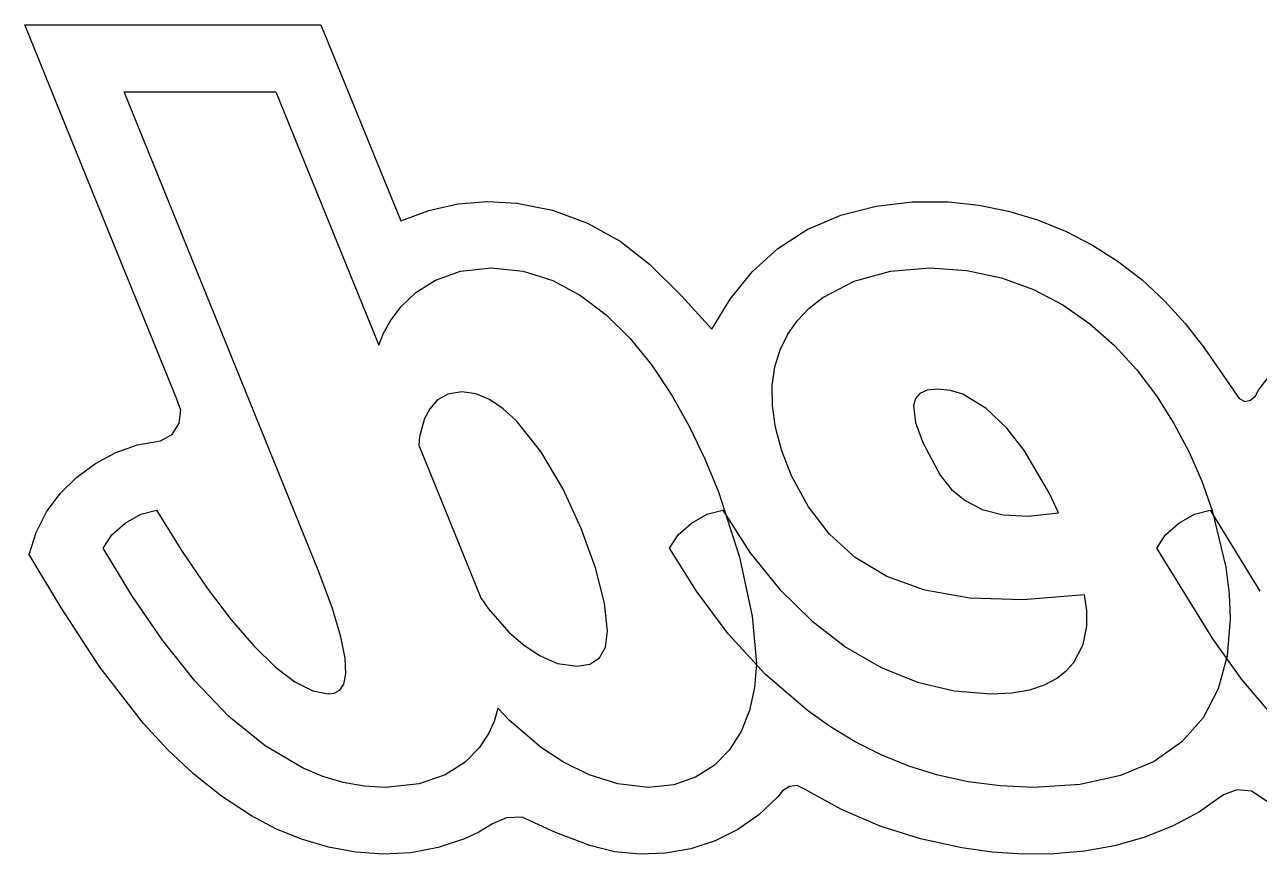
# Model space of a CAD drawing. Extents: x -88 to 86, y -128 to 45.
# Drawn here: x -87.9 to -0.2, y -121.8 to -62.9 of the extents above; entities that cross this region are included whole.
import ezdxf

# ---------------------------------------------------------------- set-up
doc = ezdxf.new("R2010")
doc.units = 0

msp = doc.modelspace()

# ---------------------------------------------------------------- linework, layer by layer
at = {"layer": 'Background'}
for p, q in [((-82.795982, -75.50419), (-87.910222, -62.87321)), ((-87.910222, -62.87321), (-66.873112, -62.87321)), ((-66.873112, -62.87321), (-61.179752, -76.82633)), ((-77.138462, -89.36315), (-82.795982, -75.50419)), ((-61.179752, -76.82633), (-59.202977, -76.077253)), ((-59.202977, -76.077253), (-57.142377, -75.613734)), ((-57.142377, -75.613734), (-55.040894, -75.437665)), ((-55.040894, -75.437665), (-52.941472, -75.55094)), ((-52.941472, -75.55094), (-50.408391, -76.05235)), ((-50.408391, -76.05235), (-47.936831, -76.970531)), ((-29.925469, -76.408117), (-27.420665, -75.763142)), ((-27.420665, -75.763142), (-24.853051, -75.460622)), ((-24.853051, -75.460622), (-22.270772, -75.46857)), ((-22.270772, -75.46857), (-20.132235, -75.695016)), ((-20.132235, -75.695016), (-18.025494, -76.122849)), ((-18.025494, -76.122849), (-15.966437, -76.744546)), ((-47.936831, -76.970531), (-45.615704, -78.264711)), ((-32.319322, -77.42753), (-29.925469, -76.408117)), ((-15.966437, -76.744546), (-13.970951, -77.552584)), ((-34.410083, -78.772308), (-32.319322, -77.42753)), ((-13.970951, -77.552584), (-12.054923, -78.539438)), ((-45.615704, -78.264711), (-43.533922, -79.89412)), ((-36.232568, -80.4513), (-34.410083, -78.772308)), ((-12.054923, -78.539438), (-10.234241, -79.697584)), ((-10.234241, -79.697584), (-8.524791, -81.0195)), ((-43.533922, -79.89412), (-41.249367, -82.137561)), ((-37.791565, -82.388029), (-36.232568, -80.4513)), ((-8.524791, -81.0195), (-6.942462, -82.49766)), ((-41.249367, -82.137561), (-39.091862, -84.50602)), ((-39.091862, -84.50602), (-37.791565, -82.388029)), ((-6.942462, -82.49766), (-5.467726, -84.115332)), ((-5.467726, -84.115332), (-4.122159, -85.840671)), ((-4.122159, -85.840671), (-1.642642, -89.44157)), ((-0.249172, -88.85984), (1.605851, -86.386969)), ((-76.821917, -90.263048), (-77.138462, -89.36315)), ((-1.642642, -89.44157), (-1.231241, -89.658617)), ((-0.822689, -89.562864), (-0.475747, -89.261031)), ((-0.475747, -89.261031), (-0.249172, -88.85984)), ((-76.940997, -91.20329), (-76.821917, -90.263048)), ((-1.231241, -89.658617), (-0.822689, -89.562864)), ((-77.442569, -91.998437), (-76.940997, -91.20329)), ((-78.273502, -92.46305), (-77.442569, -91.998437)), ((-81.436996, -93.287854), (-79.887125, -92.749004)), ((-79.887125, -92.749004), (-78.273502, -92.46305)), ((-82.890943, -94.056485), (-81.436996, -93.287854)), ((-84.216792, -95.03178), (-82.890943, -94.056485)), ((-85.382372, -96.190622), (-84.216792, -95.03178)), ((-86.35551, -97.509896), (-85.382372, -96.190622)), ((-87.104035, -98.966484), (-86.35551, -97.509896)), ((-87.595772, -100.53727), (-87.104035, -98.966484)), ((-85.333812, -104.28298), (-87.595772, -100.53727)), ((-82.57569, -108.531445), (-85.333812, -104.28298)), ((-79.465765, -112.548869), (-82.57569, -108.531445)), ((-77.74801, -114.40916), (-79.465765, -112.548869)), ((-75.905266, -116.137554), (-77.74801, -114.40916)), ((-73.925185, -117.709338), (-75.905266, -116.137554)), ((-34.065241, -117.327997), (-34.421942, -117.78922)), ((-33.572807, -117.015445), (-34.065241, -117.327997)), ((-33.0274, -116.948668), (-33.572807, -117.015445)), ((-32.511782, -117.22477), (-33.0274, -116.948668)), ((-29.886459, -118.663827), (-32.511782, -117.22477)), ((-1.794251, -117.266806), (-2.745049, -117.618876)), ((-0.763632, -117.35021), (-1.794251, -117.266806)), ((0.924648, -118.478561), (-0.763632, -117.35021)), ((-71.795422, -119.0998), (-73.925185, -117.709338)), ((-34.421942, -117.78922), (-35.746565, -119.041862)), ((-2.745049, -117.618876), (-4.455402, -118.81422)), ((-70.063034, -120.026178), (-71.795422, -119.0998)), ((-53.678074, -119.245688), (-54.685888, -119.682446)), ((-52.570382, -119.21501), (-53.678074, -119.245688)), ((-50.205423, -120.298879), (-52.570382, -119.21501)), ((-35.746565, -119.041862), (-37.240085, -120.07339)), ((-27.128275, -119.838448), (-29.886459, -118.663827)), ((-4.455402, -118.81422), (-6.378144, -119.852771)), ((-68.235328, -120.779074), (-70.063034, -120.026178)), ((-54.685888, -119.682446), (-55.657637, -120.267474)), ((-37.240085, -120.07339), (-38.867203, -120.87668)), ((-24.269669, -120.748554), (-27.128275, -119.838448)), ((-6.378144, -119.852771), (-8.394111, -120.656562)), ((-66.33712, -121.342231), (-68.235328, -120.779074)), ((-56.657132, -120.74296), (-58.535601, -121.372344)), ((-55.657637, -120.267474), (-56.657132, -120.74296)), ((-47.771202, -121.22032), (-50.205423, -120.298879)), ((-38.867203, -120.87668), (-40.592617, -121.444611)), ((-21.343082, -121.39407), (-24.269669, -120.748554)), ((-8.394111, -120.656562), (-10.483579, -121.240678)), ((-64.393227, -121.699394), (-66.33712, -121.342231)), ((-62.428465, -121.834304), (-64.393227, -121.699394)), ((-60.467651, -121.730707), (-62.428465, -121.834304)), ((-58.535601, -121.372344), (-60.467651, -121.730707)), ((-46.005619, -121.665039), (-47.771202, -121.22032)), ((-44.197126, -121.845912), (-46.005619, -121.665039)), ((-42.381025, -121.770063), (-44.197126, -121.845912)), ((-40.592617, -121.444611), (-42.381025, -121.770063)), ((-19.181973, -121.682069), (-21.343082, -121.39407)), ((-16.995745, -121.825814), (-19.181973, -121.682069)), ((-14.80412, -121.81022), (-16.995745, -121.825814)), ((-12.626823, -121.620203), (-14.80412, -121.81022)), ((-10.483579, -121.240678), (-12.626823, -121.620203))]:
    msp.add_line(p, q, dxfattribs=at)
at = {"layer": 'Text'}
for p, q in [((-67.024318, -101.77633), (-80.842952, -67.63618)), ((-80.842952, -67.63618), (-70.072546, -67.63618)), ((-70.072546, -67.63618), (-62.756798, -85.65459)), ((-58.727422, -81.025094), (-56.954713, -80.403541)), ((-56.954713, -80.403541), (-54.763667, -80.16778)), ((-54.763667, -80.16778), (-52.509364, -80.400879)), ((-52.509364, -80.400879), (-50.395466, -81.067299)), ((-28.977582, -81.103418), (-26.401538, -80.402219)), ((-26.401538, -80.402219), (-23.604021, -80.16778)), ((-23.604021, -80.16778), (-20.97552, -80.348752)), ((-20.97552, -80.348752), (-18.525229, -80.869375)), ((-60.12069, -81.903841), (-58.727422, -81.025094)), ((-50.395466, -81.067299), (-48.422668, -82.117724)), ((-31.218638, -82.268202), (-28.977582, -81.103418)), ((-18.525229, -80.869375), (-16.251957, -81.696211)), ((-61.173413, -82.911185), (-60.12069, -81.903841)), ((-48.422668, -82.117724), (-46.591663, -83.502839)), ((-32.178073, -83.023447), (-31.218638, -82.268202)), ((-16.251957, -81.696211), (-14.154514, -82.795819)), ((-61.924489, -83.918529), (-61.173413, -82.911185)), ((-33.011192, -83.893396), (-32.178073, -83.023447)), ((-14.154514, -82.795819), (-12.231709, -84.134761)), ((-62.412814, -84.797276), (-61.924489, -83.918529)), ((-46.591663, -83.502839), (-44.903148, -85.173328)), ((-33.703808, -84.877655), (-33.011192, -83.893396)), ((-12.231709, -84.134761), (-10.482352, -85.679597)), ((-62.756798, -85.65459), (-62.412814, -84.797276)), ((-34.241729, -85.975824), (-33.703808, -84.877655)), ((-44.903148, -85.173328), (-43.357816, -87.079877)), ((-10.482352, -85.679597), (-8.905251, -87.396889)), ((-34.610768, -87.187509), (-34.241729, -85.975824)), ((-43.357816, -87.079877), (-41.956362, -89.173169)), ((-34.796734, -88.512311), (-34.610768, -87.187509)), ((-8.905251, -87.396889), (-7.499216, -89.253196)), ((-34.785439, -89.949835), (-34.796734, -88.512311)), ((-57.850262, -89.136776), (-58.597237, -89.566491)), ((-56.863557, -88.97378), (-57.850262, -89.136776)), ((-55.865292, -89.117096), (-56.863557, -88.97378)), ((-54.881812, -89.526536), (-55.865292, -89.117096)), ((-41.956362, -89.173169), (-40.699481, -91.40389)), ((-24.627903, -89.456412), (-24.764042, -89.939049)), ((-24.316333, -89.088084), (-24.627903, -89.456412)), ((-23.803135, -88.853116), (-24.316333, -89.088084)), ((-23.062114, -88.77056), (-23.803135, -88.853116)), ((-22.139443, -88.869455), (-23.062114, -88.77056)), ((-23.062114, -88.77056), (-23.062114, -88.77056)), ((-21.253287, -89.148942), (-22.139443, -88.869455)), ((-19.603222, -90.146496), (-21.253287, -89.148942)), ((-7.499216, -89.253196), (-6.263056, -91.21508)), ((-59.137821, -90.17402), (-59.505355, -90.870455)), ((-58.597237, -89.566491), (-59.137821, -90.17402)), ((-53.919963, -90.171341), (-54.881812, -89.526536)), ((-52.986592, -91.02075), (-53.919963, -90.171341)), ((-34.562693, -91.499682), (-34.785439, -89.949835)), ((-24.764042, -89.939049), (-24.614806, -91.171041)), ((-18.13732, -91.55683), (-19.603222, -90.146496)), ((-59.505355, -90.870455), (-59.854631, -92.174419)), ((-51.23267, -93.210341), (-52.986592, -91.02075)), ((-24.614806, -91.171041), (-24.07819, -92.63165)), ((-6.263056, -91.21508), (-5.195581, -93.249102)), ((-40.699481, -91.40389), (-39.587866, -93.722723)), ((-34.114306, -93.161456), (-34.562693, -91.499682)), ((-16.880985, -93.173555), (-18.13732, -91.55683)), ((-59.854631, -92.174419), (-59.911785, -92.76713)), ((-59.911785, -92.76713), (-55.508789, -103.60527)), ((-24.07819, -92.63165), (-22.880067, -94.899826)), ((-49.674819, -95.849227), (-51.23267, -93.210341)), ((-39.587866, -93.722723), (-38.622213, -96.080354)), ((-33.42609, -94.93476), (-34.114306, -93.161456)), ((-15.098618, -96.200614), (-16.880985, -93.173555)), ((-5.195581, -93.249102), (-4.2956, -95.321821)), ((-32.229687, -97.135066), (-33.42609, -94.93476)), ((-22.880067, -94.899826), (-22.082553, -95.881107)), ((-4.2956, -95.321821), (-3.561921, -97.3998)), ((-48.367812, -98.69133), (-49.674819, -95.849227)), ((-38.622213, -96.080354), (-37.131572, -100.714746)), ((-22.082553, -95.881107), (-21.0977, -96.70442)), ((-14.459337, -97.57655), (-15.098618, -96.200614)), ((-30.738781, -99.08691), (-32.229687, -97.135066)), ((-21.0977, -96.70442), (-19.88423, -97.327693)), ((-19.88423, -97.327693), (-18.400865, -97.708854)), ((-80.766746, -98.29627), (-79.656471, -97.672867)), ((-79.656471, -97.672867), (-78.539846, -97.37334)), ((-78.539846, -97.37334), (-76.726785, -100.327236)), ((-78.539846, -97.37334), (-78.539846, -97.37334)), ((-40.530155, -98.29627), (-39.41988, -97.672867)), ((-39.41988, -97.672867), (-38.303255, -97.37334)), ((-38.303255, -97.37334), (-36.387925, -100.385582)), ((-38.303255, -97.37334), (-38.303255, -97.37334)), ((-18.400865, -97.708854), (-16.606327, -97.80583)), ((-16.606327, -97.80583), (-14.459337, -97.57655)), ((-5.915873, -98.29627), (-4.805598, -97.672867)), ((-4.805598, -97.672867), (-3.688973, -97.37334)), ((-3.688973, -97.37334), (-0.164459, -103.131103)), ((-3.561921, -97.3998), (-2.588711, -101.437778)), ((-81.711909, -99.135591), (-80.766746, -98.29627)), ((-47.366421, -101.490567), (-48.367812, -98.69133)), ((-41.475317, -99.135591), (-40.530155, -98.29627)), ((-28.900186, -100.751396), (-30.738781, -99.08691)), ((-6.861035, -99.135591), (-5.915873, -98.29627)), ((-82.333197, -100.08287), (-81.711909, -99.135591)), ((-42.096606, -100.08287), (-41.475317, -99.135591)), ((-7.482324, -100.08287), (-6.861035, -99.135591)), ((-80.290858, -103.458414), (-82.333197, -100.08287)), ((-76.726785, -100.327236), (-74.958178, -102.931062)), ((-40.195697, -103.147239), (-42.096606, -100.08287)), ((-37.131572, -100.714746), (-36.233111, -104.912543)), ((-36.387925, -100.385582), (-34.271761, -103.016796)), ((-26.660717, -102.089626), (-28.900186, -100.751396)), ((-3.503751, -106.540246), (-7.482324, -100.08287)), ((-46.72542, -104.000857), (-47.366421, -101.490567)), ((-2.588711, -101.437778), (-2.346798, -103.330898)), ((-66.053357, -104.366002), (-67.024318, -101.77633)), ((-23.967189, -103.062705), (-26.660717, -102.089626)), ((-78.12389, -106.62598), (-80.290858, -103.458414)), ((-74.958178, -102.931062), (-73.253075, -105.171325)), ((-37.939161, -106.168743), (-40.195697, -103.147239)), ((-34.271761, -103.016796), (-31.988898, -105.26063)), ((-20.766417, -103.631734), (-23.967189, -103.062705)), ((-12.6304, -103.40206), (-17.005216, -103.757818)), ((-12.457879, -104.502808), (-12.6304, -103.40206)), ((-2.346798, -103.330898), (-2.266424, -105.09552)), ((-65.441991, -106.388893), (-66.053357, -104.366002)), ((-55.508789, -103.60527), (-54.973232, -104.367328)), ((-54.973232, -104.367328), (-53.510506, -106.043855)), ((-46.499581, -105.97612), (-46.72542, -104.000857)), ((-17.005216, -103.757818), (-20.766417, -103.631734)), ((-73.253075, -105.171325), (-71.630529, -107.034527)), ((-36.233111, -104.912543), (-35.93239, -108.27922)), ((-12.462509, -105.631076), (-12.457879, -104.502808)), ((-2.266424, -105.09552), (-2.479827, -107.730568)), ((-53.510506, -106.043855), (-52.498928, -106.939273)), ((-46.647759, -107.110735), (-46.499581, -105.97612)), ((-31.988898, -105.26063), (-29.573468, -107.110735)), ((-12.72354, -106.924455), (-12.462509, -105.631076)), ((-75.828325, -109.510948), (-78.12389, -106.62598)), ((-65.137036, -107.913273), (-65.441991, -106.388893)), ((-52.498928, -106.939273), (-51.336527, -107.720382)), ((-35.314298, -109.03466), (-37.939161, -106.168743)), ((-13.387826, -108.217834), (-12.72354, -106.924455)), ((-1.432305, -109.421642), (-3.503751, -106.540246)), ((-71.630529, -107.034527), (-70.10959, -108.507176)), ((-51.336527, -107.720382), (-50.050291, -108.272874)), ((-47.075358, -107.889726), (-46.647759, -107.110735)), ((-29.573468, -107.110735), (-27.059606, -108.56076)), ((-2.479827, -107.730568), (-3.12268, -110.083815)), ((-70.10959, -108.507176), (-68.70931, -109.575776)), ((-65.085306, -109.007407), (-65.137036, -107.913273)), ((-50.050291, -108.272874), (-48.66721, -108.48244)), ((-48.66721, -108.48244), (-47.756975, -108.338495)), ((-48.66721, -108.48244), (-48.66721, -108.48244)), ((-47.756975, -108.338495), (-47.075358, -107.889726)), ((-35.93239, -108.27922), (-36.052917, -109.999537)), ((-27.059606, -108.56076), (-24.481446, -109.604354)), ((-13.917082, -108.812927), (-13.387826, -108.217834)), ((-73.400195, -112.038701), (-75.828325, -109.510948)), ((-68.70931, -109.575776), (-67.448741, -110.226832)), ((-65.233616, -109.739565), (-65.085306, -109.007407)), ((-32.308406, -111.632269), (-35.314298, -109.03466)), ((-24.481446, -109.604354), (-21.87312, -110.235168)), ((-15.461604, -109.79672), (-14.602223, -109.346102)), ((-14.602223, -109.346102), (-13.917082, -108.812927)), ((0.722491, -111.962494), (-1.432305, -109.421642)), ((-67.448741, -110.226832), (-66.346933, -110.44685)), ((-66.346933, -110.44685), (-65.917615, -110.391019)), ((-65.917615, -110.391019), (-65.528781, -110.178013)), ((-65.528781, -110.178013), (-65.233616, -109.739565)), ((-36.052917, -109.999537), (-36.413968, -111.626979)), ((-21.87312, -110.235168), (-19.268764, -110.44685)), ((-19.268764, -110.44685), (-17.776518, -110.367734)), ((-17.776518, -110.367734), (-16.513584, -110.144144)), ((-16.513584, -110.144144), (-15.461604, -109.79672)), ((-3.12268, -110.083815), (-4.198953, -112.133826)), ((-70.835529, -114.134622), (-73.400195, -112.038701)), ((-54.289498, -111.46293), (-54.538225, -112.341411)), ((-53.464995, -112.341411), (-54.289498, -111.46293)), ((-36.413968, -111.626979), (-37.014749, -113.119472)), ((-30.658606, -112.795233), (-32.308406, -111.632269)), ((-4.198953, -112.133826), (-5.712616, -113.85917)), ((-54.538225, -112.341411), (-54.9432, -113.241855)), ((-51.198933, -114.27407), (-53.464995, -112.341411)), ((-37.014749, -113.119472), (-37.854468, -114.434946)), ((-28.908785, -113.848849), (-30.658606, -112.795233)), ((-54.9432, -113.241855), (-55.618864, -114.27407)), ((-27.057357, -114.779028), (-28.908785, -113.848849)), ((-5.712616, -113.85917), (-7.667636, -115.238413)), ((-68.130358, -115.724092), (-70.835529, -114.134622)), ((-55.618864, -114.27407), (-56.627928, -115.306285)), ((-49.62256, -115.306285), (-51.198933, -114.27407)), ((-37.854468, -114.434946), (-38.932328, -115.531329)), ((-25.102734, -115.57168), (-27.057357, -114.779028)), ((-66.723844, -116.30559), (-68.130358, -115.724092)), ((-56.627928, -115.306285), (-58.033103, -116.206729)), ((-47.802487, -116.206729), (-49.62256, -115.306285)), ((-38.932328, -115.531329), (-40.247538, -116.366548)), ((-23.043328, -116.212714), (-25.102734, -115.57168)), ((-7.667636, -115.238413), (-10.067984, -116.250123)), ((-65.280715, -116.732494), (-66.723844, -116.30559)), ((-58.033103, -116.206729), (-59.8971, -116.843628)), ((-45.777612, -116.843628), (-47.802487, -116.206729)), ((-40.247538, -116.366548), (-41.799304, -116.898533)), ((-20.877551, -116.688041), (-23.043328, -116.212714)), ((-10.067984, -116.250123), (-12.917627, -116.872866)), ((-63.800475, -116.995477), (-65.280715, -116.732494)), ((-62.282629, -117.08521), (-63.800475, -116.995477)), ((-59.8971, -116.843628), (-62.282629, -117.08521)), ((-43.58683, -117.08521), (-45.777612, -116.843628)), ((-41.799304, -116.898533), (-43.58683, -117.08521)), ((-18.603816, -116.983569), (-20.877551, -116.688041)), ((-16.220536, -117.08521), (-18.603816, -116.983569)), ((-12.917627, -116.872866), (-16.220536, -117.08521))]:
    msp.add_line(p, q, dxfattribs=at)

doc.saveas('drawing.dxf')
